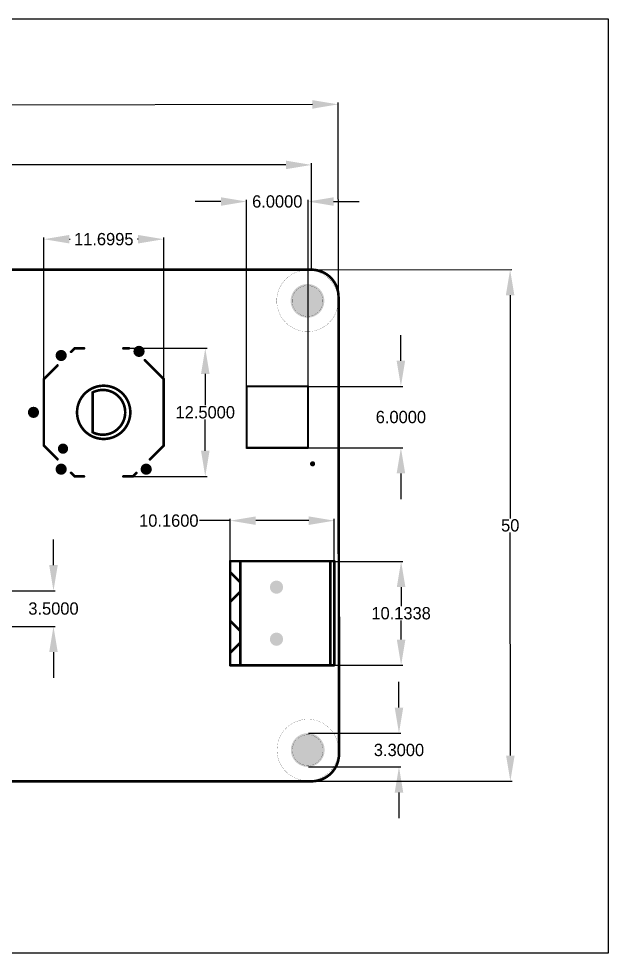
# Model space of a CAD drawing. Header units: inches. Extents: x -321 to 314, y 1 to 115.
# Drawn here: x 256.2 to 313.7, y 1.2 to 92.5 of the extents above; entities that cross this region are included whole.
import ezdxf

# ---------------------------------------------------------------- set-up
doc = ezdxf.new("R2010")
doc.units = ezdxf.units.IN
for name, color, linetype in [('Mechanical1', 6, 'Continuous'), ('PadHoleLayer', 156, 'Continuous'), ('TopOverlay', 2, 'Continuous')]:
    doc.layers.add(name, color=color, linetype=linetype)
doc.dimstyles.get("Standard").update_dxf_attribs({"dimtxt": 0.18, "dimasz": 0.18, "dimexe": 0.18, "dimexo": 0.0625, "dimgap": 0.09, "dimtad": 0, "dimtih": 1, "dimtoh": 1, "dimdec": 4, "dimzin": 0, "dimdsep": 46, "dimtxsty": 'Standard', "dimcen": 0.09, "dimadec": 0, "dimazin": 0, "dimtfac": 1, "dimtdec": 4, "dimtofl": 0, "dimtmove": 0, "dimatfit": 3, "dimfxl": 1, "dimtolj": 1, "dimtzin": 0, "dimarcsym": 0})

# ---------------------------------------------------------------- blocks, each defined once
blk = doc.blocks.new('EC12D1564402_11')
at = {"layer": 'PadHoleLayer'}
h = blk.add_hatch(color=156, dxfattribs=at)
edge = h.paths.add_edge_path()
edge.add_arc((0.166, 6.816), 0.55, 0, 360)
h = blk.add_hatch(color=156, dxfattribs=at)
edge = h.paths.add_edge_path()
edge.add_arc((-5.384, 4.117), 0.55, 0, 360)
h = blk.add_hatch(color=156, dxfattribs=at)
edge = h.paths.add_edge_path()
edge.add_arc((5.715, 4.117), 0.55, 0, 360)
h = blk.add_hatch(color=156, dxfattribs=at)
edge = h.paths.add_edge_path()
edge.add_arc((-5.384, -4.184), 0.55, 0, 360)
h = blk.add_hatch(color=156, dxfattribs=at)
edge = h.paths.add_edge_path()
edge.add_arc((6.115, -3.484), 0.55, 0, 360)
at = {"layer": 'TopOverlay'}
for points in [[(-3.084, 5.807, 0.254, 0.254, 0), (-4.417, 4.474, 0.254, 0.254, 0)], [(-3.084, 5.807, 0.254, 0.254, 0), (-2.236, 5.807, 0.254, 0.254, 0)], [(-2.236, 5.807, 0.254, 0.254, 0), (2.567, 5.807, 0.254, 0.254, 0)], [(2.569, 5.806, 0.254, 0.254, 0), (3.417, 5.806, 0.254, 0.254, 0)], [(3.417, 5.806, 0.254, 0.254, 0), (4.733, 4.49, 0.254, 0.254, 0)], [(-4.401, 4.49, 0.254, 0.254, 0), (-4.417, 4.474, 0.254, 0.254, 0)], [(4.732, 4.49, 0.254, 0.254, 0), (4.748, 4.474, 0.254, 0.254, 0)], [(-5.742, 3.149, 0.254, 0.254, 0), (-6.084, 2.807, 0.254, 0.254, 0)], [(-6.084, 2.807, 0.254, 0.254, 0), (-6.084, 1.889, 0.254, 0.254, 0)], [(6.073, 3.149, 0.254, 0.254, 0), (6.415, 2.807, 0.254, 0.254, 0)], [(6.415, 2.807, 0.254, 0.254, 0), (6.415, 1.889, 0.254, 0.254, 0)], [(2.107, 1.054, 0.254, 0.254, -1.641175), (-1.778, 1.051, 0.254, 0.254, 0)], [(-1.778, 1.051, 0.254, 0.254, 0), (2.107, 1.051, 0.254, 0.254, 0)], [(-6.084, -1.956, 0.254, 0.254, 0), (-6.084, -2.893, 0.254, 0.254, 0)], [(6.415, -1.956, 0.254, 0.254, 0), (6.415, -2.497, 0.254, 0.254, 0)], [(-6.084, -2.893, 0.254, 0.254, 0), (-5.756, -3.222, 0.254, 0.254, 0)], [(-4.423, -4.555, 0.254, 0.254, 0), (-4.41, -4.568, 0.254, 0.254, 0)], [(-4.41, -4.568, 0.254, 0.254, 0), (-3.084, -5.893, 0.254, 0.254, 0)], [(4.742, -4.567, 0.254, 0.254, 0), (3.415, -5.893, 0.254, 0.254, 0)], [(5.256, -4.053, 0.254, 0.254, 0), (4.742, -4.567, 0.254, 0.254, 0)], [(-3.084, -5.893, 0.254, 0.254, 0), (-2.255, -5.893, 0.254, 0.254, 0)], [(-2.255, -5.893, 0.254, 0.254, 0), (2.587, -5.893, 0.254, 0.254, 0)], [(2.587, -5.893, 0.254, 0.254, 0), (3.415, -5.893, 0.254, 0.254, 0)]]:
    blk.add_lwpolyline(points, format="xyseb", dxfattribs=at)
for points in [[(-3.148, 5.807, 0.127, 0.127, 1), (-3.021, 5.807, 0.127, 0.127, 1)], [(-3.148, 5.807, 0.127, 0.127, 1), (-3.021, 5.807, 0.127, 0.127, 1)], [(-2.3, 5.807, 0.127, 0.127, 1), (-2.173, 5.807, 0.127, 0.127, 1)], [(-2.3, 5.807, 0.127, 0.127, 1), (-2.173, 5.807, 0.127, 0.127, 1)], [(2.504, 5.807, 0.127, 0.127, 1), (2.631, 5.807, 0.127, 0.127, 1)], [(2.505, 5.806, 0.127, 0.127, 1), (2.632, 5.806, 0.127, 0.127, 1)], [(3.353, 5.806, 0.127, 0.127, 1), (3.48, 5.806, 0.127, 0.127, 1)], [(3.353, 5.806, 0.127, 0.127, 1), (3.48, 5.806, 0.127, 0.127, 1)], [(-4.481, 4.474, 0.127, 0.127, 1), (-4.354, 4.474, 0.127, 0.127, 1)], [(-4.481, 4.474, 0.127, 0.127, 1), (-4.354, 4.474, 0.127, 0.127, 1)], [(-4.465, 4.49, 0.127, 0.127, 1), (-4.338, 4.49, 0.127, 0.127, 1)], [(4.669, 4.49, 0.127, 0.127, 1), (4.796, 4.49, 0.127, 0.127, 1)], [(4.669, 4.49, 0.127, 0.127, 1), (4.796, 4.49, 0.127, 0.127, 1)], [(4.685, 4.474, 0.127, 0.127, 1), (4.812, 4.474, 0.127, 0.127, 1)], [(-3.128, 3.937, 0.5, 0.5, 1), (-3.628, 3.937, 0.5, 0.5, 1)], [(-3.753, 3.937, 0.25, 0.25, 1), (-3.503, 3.937, 0.25, 0.25, 1)], [(-3.253, 3.937, 0.25, 0.25, 1), (-3.003, 3.937, 0.25, 0.25, 1)], [(-6.148, 2.807, 0.127, 0.127, 1), (-6.021, 2.807, 0.127, 0.127, 1)], [(-6.148, 2.807, 0.127, 0.127, 1), (-6.021, 2.807, 0.127, 0.127, 1)], [(-5.805, 3.149, 0.127, 0.127, 1), (-5.678, 3.149, 0.127, 0.127, 1)], [(6.009, 3.149, 0.127, 0.127, 1), (6.136, 3.149, 0.127, 0.127, 1)], [(6.352, 2.807, 0.127, 0.127, 1), (6.479, 2.807, 0.127, 0.127, 1)], [(6.352, 2.807, 0.127, 0.127, 1), (6.479, 2.807, 0.127, 0.127, 1)], [(-6.148, 1.889, 0.127, 0.127, 1), (-6.021, 1.889, 0.127, 0.127, 1)], [(2.765, -0.034, 0.254, 0.254, 1), (-2.434, -0.034, 0.254, 0.254, 1)], [(6.352, 1.889, 0.127, 0.127, 1), (6.479, 1.889, 0.127, 0.127, 1)], [(-1.841, 1.051, 0.127, 0.127, 1), (-1.714, 1.051, 0.127, 0.127, 1)], [(-1.841, 1.051, 0.127, 0.127, 1), (-1.714, 1.051, 0.127, 0.127, 1)], [(2.043, 1.054, 0.127, 0.127, 1), (2.17, 1.054, 0.127, 0.127, 1)], [(2.043, 1.051, 0.127, 0.127, 1), (2.17, 1.051, 0.127, 0.127, 1)], [(-2.498, -0.034, 0.127, 0.127, 1), (-2.371, -0.034, 0.127, 0.127, 1)], [(2.702, -0.034, 0.127, 0.127, 1), (2.829, -0.034, 0.127, 0.127, 1)], [(-6.148, -1.956, 0.127, 0.127, 1), (-6.021, -1.956, 0.127, 0.127, 1)], [(6.352, -1.956, 0.127, 0.127, 1), (6.479, -1.956, 0.127, 0.127, 1)], [(6.352, -2.497, 0.127, 0.127, 1), (6.479, -2.497, 0.127, 0.127, 1)], [(-6.148, -2.893, 0.127, 0.127, 1), (-6.021, -2.893, 0.127, 0.127, 1)], [(-6.148, -2.893, 0.127, 0.127, 1), (-6.021, -2.893, 0.127, 0.127, 1)], [(-5.819, -3.222, 0.127, 0.127, 1), (-5.692, -3.222, 0.127, 0.127, 1)], [(-4.486, -4.555, 0.127, 0.127, 1), (-4.359, -4.555, 0.127, 0.127, 1)], [(-4.474, -4.568, 0.127, 0.127, 1), (-4.347, -4.568, 0.127, 0.127, 1)], [(-4.474, -4.568, 0.127, 0.127, 1), (-4.347, -4.568, 0.127, 0.127, 1)], [(4.678, -4.567, 0.127, 0.127, 1), (4.805, -4.567, 0.127, 0.127, 1)], [(4.678, -4.567, 0.127, 0.127, 1), (4.805, -4.567, 0.127, 0.127, 1)], [(5.192, -4.053, 0.127, 0.127, 1), (5.319, -4.053, 0.127, 0.127, 1)], [(-3.148, -5.893, 0.127, 0.127, 1), (-3.021, -5.893, 0.127, 0.127, 1)], [(-3.148, -5.893, 0.127, 0.127, 1), (-3.021, -5.893, 0.127, 0.127, 1)], [(-2.319, -5.893, 0.127, 0.127, 1), (-2.192, -5.893, 0.127, 0.127, 1)], [(-2.319, -5.893, 0.127, 0.127, 1), (-2.192, -5.893, 0.127, 0.127, 1)], [(2.523, -5.893, 0.127, 0.127, 1), (2.65, -5.893, 0.127, 0.127, 1)], [(2.523, -5.893, 0.127, 0.127, 1), (2.65, -5.893, 0.127, 0.127, 1)], [(3.352, -5.893, 0.127, 0.127, 1), (3.479, -5.893, 0.127, 0.127, 1)], [(3.352, -5.893, 0.127, 0.127, 1), (3.479, -5.893, 0.127, 0.127, 1)]]:
    blk.add_lwpolyline(points, format="xyseb", close=True, dxfattribs=at)
blk = doc.blocks.new('WJ500V_5_08_2P_33')
at = {"layer": 'PadHoleLayer'}
h = blk.add_hatch(color=156, dxfattribs=at)
edge = h.paths.add_edge_path()
edge.add_arc((-2.353, -0.625), 0.65, 0, 360)
h = blk.add_hatch(color=156, dxfattribs=at)
edge = h.paths.add_edge_path()
edge.add_arc((2.727, -0.625), 0.65, 0, 360)
at = {"layer": 'TopOverlay'}
for points in [[(-4.893, -5.144, 0.254, 0.254, 0), (-4.893, 5.016, 0.254, 0.254, 0)], [(5.267, 4.618, 0.254, 0.254, 0), (-4.878, 4.618, 0.254, 0.254, 0)], [(5.267, 5.013, 0.254, 0.254, 0), (-4.867, 5.013, 0.254, 0.254, 0)], [(5.267, -5.147, 0.254, 0.254, 0), (5.267, 5.013, 0.254, 0.254, 0)], [(5.267, -4.156, 0.254, 0.254, 0), (-4.849, -4.156, 0.254, 0.254, 0)], [(-3.783, -5.125, 0.254, 0.254, 0), (-2.823, -4.165, 0.254, 0.254, 0)], [(-0.933, -5.125, 0.254, 0.254, 0), (-1.893, -4.165, 0.254, 0.254, 0)], [(0.937, -5.143, 0.254, 0.254, 0), (1.897, -4.183, 0.254, 0.254, 0)], [(4.047, -5.143, 0.254, 0.254, 0), (3.087, -4.183, 0.254, 0.254, 0)], [(5.267, -5.147, 0.254, 0.254, 0), (-4.867, -5.147, 0.254, 0.254, 0)]]:
    blk.add_lwpolyline(points, format="xyseb", dxfattribs=at)
for points in [[(-4.957, 5.016, 0.127, 0.127, 1), (-4.83, 5.016, 0.127, 0.127, 1)], [(-4.942, 4.618, 0.127, 0.127, 1), (-4.815, 4.618, 0.127, 0.127, 1)], [(-4.93, 5.013, 0.127, 0.127, 1), (-4.803, 5.013, 0.127, 0.127, 1)], [(5.203, 5.013, 0.127, 0.127, 1), (5.33, 5.013, 0.127, 0.127, 1)], [(5.203, 5.013, 0.127, 0.127, 1), (5.33, 5.013, 0.127, 0.127, 1)], [(5.203, 4.618, 0.127, 0.127, 1), (5.33, 4.618, 0.127, 0.127, 1)], [(-4.913, -4.156, 0.127, 0.127, 1), (-4.786, -4.156, 0.127, 0.127, 1)], [(-2.886, -4.165, 0.127, 0.127, 1), (-2.759, -4.165, 0.127, 0.127, 1)], [(-1.957, -4.165, 0.127, 0.127, 1), (-1.83, -4.165, 0.127, 0.127, 1)], [(1.833, -4.183, 0.127, 0.127, 1), (1.96, -4.183, 0.127, 0.127, 1)], [(3.024, -4.183, 0.127, 0.127, 1), (3.151, -4.183, 0.127, 0.127, 1)], [(5.203, -4.156, 0.127, 0.127, 1), (5.33, -4.156, 0.127, 0.127, 1)], [(-4.957, -5.144, 0.127, 0.127, 1), (-4.83, -5.144, 0.127, 0.127, 1)], [(-4.93, -5.147, 0.127, 0.127, 1), (-4.803, -5.147, 0.127, 0.127, 1)], [(-3.847, -5.125, 0.127, 0.127, 1), (-3.72, -5.125, 0.127, 0.127, 1)], [(-0.996, -5.125, 0.127, 0.127, 1), (-0.869, -5.125, 0.127, 0.127, 1)], [(0.873, -5.143, 0.127, 0.127, 1), (1, -5.143, 0.127, 0.127, 1)], [(3.984, -5.143, 0.127, 0.127, 1), (4.111, -5.143, 0.127, 0.127, 1)], [(5.203, -5.147, 0.127, 0.127, 1), (5.33, -5.147, 0.127, 0.127, 1)], [(5.203, -5.147, 0.127, 0.127, 1), (5.33, -5.147, 0.127, 0.127, 1)]]:
    blk.add_lwpolyline(points, format="xyseb", close=True, dxfattribs=at)
blk = doc.blocks.new('TECO_4_1437565_1_V_44')
at = {"layer": 'TopOverlay'}
for points in [[(-3.323, 4.559, 0.25, 0.25, 1), (-3.573, 4.559, 0.25, 0.25, 1)], [(-3.635, 4.559, 0.125, 0.125, 1), (-3.511, 4.559, 0.125, 0.125, 1)], [(-3.385, 4.559, 0.125, 0.125, 1), (-3.26, 4.559, 0.125, 0.125, 1)], [(-3.05, 3, 0.1, 0.1, 1), (-2.95, 3, 0.1, 0.1, 1)], [(-3.05, 3, 0.1, 0.1, 1), (-2.95, 3, 0.1, 0.1, 1)], [(2.95, 3, 0.1, 0.1, 1), (3.05, 3, 0.1, 0.1, 1)], [(2.95, 3, 0.1, 0.1, 1), (3.05, 3, 0.1, 0.1, 1)], [(-3.05, -3, 0.1, 0.1, 1), (-2.95, -3, 0.1, 0.1, 1)], [(-3.05, -3, 0.1, 0.1, 1), (-2.95, -3, 0.1, 0.1, 1)], [(2.95, -3, 0.1, 0.1, 1), (3.05, -3, 0.1, 0.1, 1)], [(2.95, -3, 0.1, 0.1, 1), (3.05, -3, 0.1, 0.1, 1)]]:
    blk.add_lwpolyline(points, format="xyseb", close=True, dxfattribs=at)
for points in [[(-3, 3, 0.2, 0.2, 0), (-3, -3, 0.2, 0.2, 0)], [(3, 3, 0.2, 0.2, 0), (-3, 3, 0.2, 0.2, 0)], [(3, 3, 0.2, 0.2, 0), (3, -3, 0.2, 0.2, 0)], [(3, -3, 0.2, 0.2, 0), (-3, -3, 0.2, 0.2, 0)]]:
    blk.add_lwpolyline(points, format="xyseb", dxfattribs=at)
blk = doc.blocks.new('*D125')
at = {"color": 0, "lineweight": -2, "ltscale": 5, "transparency": 16777216}
for p, q in [((293.265, 25.207), (293.265, 27.707)), ((284.424, 22.707), (293.445, 22.707)), ((284.424, 19.407), (293.445, 19.407)), ((293.265, 16.907), (293.265, 14.407))]:
    blk.add_line(p, q, dxfattribs=at)
at = {"color": 0, "ltscale": 5, "transparency": 16777216}
for points in [[(292.848, 25.207), (293.681, 25.207), (293.265, 22.707)], [(292.848, 16.907), (293.681, 16.907), (293.265, 19.407)]]:
    blk.add_solid(points, dxfattribs=at)
at = {"layer": 'Defpoints', "color": 0, "ltscale": 5, "transparency": 16777216}
for p in [(284.362, 22.707), (284.362, 19.407), (293.265, 19.407)]:
    blk.add_point(p, dxfattribs=at)
at = {"color": 0, "ltscale": 5, "transparency": 16777216, "insert": (293.265, 21.057), "char_height": 1.2, "attachment_point": 5}
blk.add_mtext('\\A1;3.3000', dxfattribs=at)
blk = doc.blocks.new('*D128')
at = {"color": 0, "lineweight": -2, "ltscale": 5, "transparency": 16777216}
for p, q in [((190.338, 68.002), (190.337, 78.349)), ((192.837, 78.169), (233.844, 78.172)), ((282.231, 78.176), (241.224, 78.173)), ((284.731, 68.009), (284.731, 78.356))]:
    blk.add_line(p, q, dxfattribs=at)
at = {"color": 0, "ltscale": 5, "transparency": 16777216}
for points in [[(192.837, 78.586), (192.837, 77.752), (190.337, 78.169)], [(282.231, 78.592), (282.231, 77.759), (284.731, 78.176)]]:
    blk.add_solid(points, dxfattribs=at)
at = {"layer": 'Defpoints', "color": 0, "ltscale": 5, "transparency": 16777216}
for p in [(284.731, 78.176), (190.338, 67.94), (284.731, 67.947)]:
    blk.add_point(p, dxfattribs=at)
at = {"color": 0, "ltscale": 5, "transparency": 16777216, "insert": (237.534, 78.172), "char_height": 1.2, "attachment_point": 5}
blk.add_mtext('\\A1;94.3938', dxfattribs=at)
blk = doc.blocks.new('*D129')
at = {"color": 0, "lineweight": -2, "ltscale": 5, "transparency": 16777216}
for p, q in [((187.467, 65.131), (187.421, 84.026)), ((189.921, 83.852), (236.081, 83.964)), ((284.821, 84.083), (238.661, 83.971)), ((287.366, 65.374), (287.321, 84.269))]:
    blk.add_line(p, q, dxfattribs=at)
at = {"color": 0, "ltscale": 5, "transparency": 16777216}
for points in [[(189.92, 84.269), (189.922, 83.436), (187.421, 83.846)], [(284.82, 84.499), (284.822, 83.666), (287.321, 84.089)]]:
    blk.add_solid(points, dxfattribs=at)
at = {"layer": 'Defpoints', "color": 0, "ltscale": 5, "transparency": 16777216}
for p in [(187.421, 83.846), (187.467, 65.069), (287.367, 65.312)]:
    blk.add_point(p, dxfattribs=at)
at = {"color": 0, "ltscale": 5, "transparency": 16777216, "insert": (237.371, 83.968), "char_height": 1.2, "attachment_point": 5}
blk.add_mtext('\\A1;100', dxfattribs=at)
blk = doc.blocks.new('*D130')
at = {"color": 0, "lineweight": -2, "ltscale": 5, "transparency": 16777216}
for p, q in [((284.794, 67.947), (304.291, 67.956)), ((304.112, 65.456), (304.123, 43.672)), ((304.134, 20.516), (304.123, 42.292)), ((284.818, 18.007), (304.315, 18.016))]:
    blk.add_line(p, q, dxfattribs=at)
at = {"color": 0, "ltscale": 5, "transparency": 16777216}
for points in [[(304.529, 65.456), (303.696, 65.456), (304.111, 67.956)], [(304.551, 20.517), (303.717, 20.516), (304.135, 18.016)]]:
    blk.add_solid(points, dxfattribs=at)
at = {"layer": 'Defpoints', "color": 0, "ltscale": 5, "transparency": 16777216}
for p in [(284.731, 67.947), (284.755, 18.007), (304.135, 18.016)]:
    blk.add_point(p, dxfattribs=at)
at = {"color": 0, "ltscale": 5, "transparency": 16777216, "insert": (304.123, 42.982), "char_height": 1.2, "attachment_point": 5}
blk.add_mtext('\\A1;50', dxfattribs=at)
blk = doc.blocks.new('*D131')
at = {"color": 0, "lineweight": -2, "ltscale": 5, "transparency": 16777216}
for p, q in [((266.972, 60.272), (274.539, 60.272)), ((274.359, 57.772), (274.359, 54.712)), ((274.359, 50.272), (274.359, 53.332)), ((266.972, 47.772), (274.539, 47.772))]:
    blk.add_line(p, q, dxfattribs=at)
at = {"color": 0, "ltscale": 5, "transparency": 16777216}
for points in [[(273.943, 57.772), (274.776, 57.772), (274.359, 60.272)], [(273.943, 50.272), (274.776, 50.272), (274.359, 47.772)]]:
    blk.add_solid(points, dxfattribs=at)
at = {"layer": 'Defpoints', "color": 0, "ltscale": 5, "transparency": 16777216}
for p in [(266.909, 60.272), (266.909, 47.772), (274.359, 47.772)]:
    blk.add_point(p, dxfattribs=at)
at = {"color": 0, "ltscale": 5, "transparency": 16777216, "insert": (274.359, 54.022), "char_height": 1.2, "attachment_point": 5}
blk.add_mtext('\\A1;12.5000', dxfattribs=at)
blk = doc.blocks.new('*D132')
at = {"color": 0, "lineweight": -2, "ltscale": 5, "transparency": 16777216}
for p, q in [((258.606, 57.336), (258.608, 71.105)), ((261.108, 70.925), (261.166, 70.925)), ((267.807, 70.924), (267.746, 70.924)), ((270.305, 57.335), (270.307, 71.103))]:
    blk.add_line(p, q, dxfattribs=at)
at = {"color": 0, "ltscale": 5, "transparency": 16777216}
for points in [[(261.108, 71.341), (261.108, 70.508), (258.608, 70.925)], [(267.807, 71.34), (267.807, 70.507), (270.307, 70.923)]]:
    blk.add_solid(points, dxfattribs=at)
at = {"layer": 'Defpoints', "color": 0, "ltscale": 5, "transparency": 16777216}
for p in [(270.307, 70.923), (258.606, 57.274), (270.305, 57.272)]:
    blk.add_point(p, dxfattribs=at)
at = {"color": 0, "ltscale": 5, "transparency": 16777216, "insert": (264.456, 70.924), "char_height": 1.2, "attachment_point": 5}
blk.add_mtext('\\A1;11.6995', dxfattribs=at)
blk = doc.blocks.new('*D133')
at = {"color": 0, "lineweight": -2, "ltscale": 5, "transparency": 16777216}
for p, q in [((275.887, 74.602), (273.387, 74.602)), ((278.387, 56.619), (278.387, 74.782)), ((284.387, 56.619), (284.387, 74.782)), ((286.887, 74.602), (289.387, 74.602))]:
    blk.add_line(p, q, dxfattribs=at)
at = {"color": 0, "ltscale": 5, "transparency": 16777216}
for points in [[(275.887, 75.019), (275.887, 74.185), (278.387, 74.602)], [(286.887, 75.019), (286.887, 74.185), (284.387, 74.602)]]:
    blk.add_solid(points, dxfattribs=at)
at = {"layer": 'Defpoints', "color": 0, "ltscale": 5, "transparency": 16777216}
for p in [(284.387, 74.602), (278.387, 56.557), (284.387, 56.557)]:
    blk.add_point(p, dxfattribs=at)
at = {"color": 0, "ltscale": 5, "transparency": 16777216, "insert": (281.387, 74.602), "char_height": 1.2, "attachment_point": 5}
blk.add_mtext('\\A1;6.0000', dxfattribs=at)
blk = doc.blocks.new('*D134')
at = {"color": 0, "lineweight": -2, "ltscale": 5, "transparency": 16777216}
for p, q in [((293.452, 59.057), (293.452, 61.557)), ((284.449, 56.557), (293.632, 56.557)), ((284.449, 50.557), (293.632, 50.557)), ((293.452, 48.057), (293.452, 45.557))]:
    blk.add_line(p, q, dxfattribs=at)
at = {"color": 0, "ltscale": 5, "transparency": 16777216}
for points in [[(293.036, 59.057), (293.869, 59.057), (293.452, 56.557)], [(293.036, 48.057), (293.869, 48.057), (293.452, 50.557)]]:
    blk.add_solid(points, dxfattribs=at)
at = {"layer": 'Defpoints', "color": 0, "ltscale": 5, "transparency": 16777216}
for p in [(284.387, 56.557), (293.452, 56.557), (284.387, 50.557)]:
    blk.add_point(p, dxfattribs=at)
at = {"color": 0, "ltscale": 5, "transparency": 16777216, "insert": (293.452, 53.557), "char_height": 1.2, "attachment_point": 5}
blk.add_mtext('\\A1;6.0000', dxfattribs=at)
blk = doc.blocks.new('*D135')
at = {"color": 0, "lineweight": -2, "ltscale": 5, "transparency": 16777216}
for p, q in [((287.012, 39.471), (293.653, 39.471)), ((293.473, 36.971), (293.473, 35.094)), ((293.473, 31.837), (293.473, 33.714)), ((287.012, 29.337), (293.653, 29.337))]:
    blk.add_line(p, q, dxfattribs=at)
at = {"color": 0, "ltscale": 5, "transparency": 16777216}
for points in [[(293.056, 36.971), (293.89, 36.971), (293.473, 39.471)], [(293.056, 31.837), (293.89, 31.837), (293.473, 29.337)]]:
    blk.add_solid(points, dxfattribs=at)
at = {"layer": 'Defpoints', "color": 0, "ltscale": 5, "transparency": 16777216}
for p in [(286.95, 39.471), (293.473, 39.471), (286.95, 29.337)]:
    blk.add_point(p, dxfattribs=at)
at = {"color": 0, "ltscale": 5, "transparency": 16777216, "insert": (293.473, 34.404), "char_height": 1.2, "attachment_point": 5}
blk.add_mtext('\\A1;10.1338', dxfattribs=at)
blk = doc.blocks.new('*D136')
at = {"color": 0, "lineweight": -2, "ltscale": 5, "transparency": 16777216}
for p, q in [((276.792, 43.448), (273.792, 43.448)), ((276.792, 39.559), (276.792, 43.628)), ((284.452, 43.448), (279.292, 43.448)), ((286.952, 39.559), (286.952, 43.628))]:
    blk.add_line(p, q, dxfattribs=at)
at = {"color": 0, "ltscale": 5, "transparency": 16777216}
for points in [[(279.292, 43.864), (279.292, 43.031), (276.792, 43.448)], [(284.452, 43.864), (284.452, 43.031), (286.952, 43.448)]]:
    blk.add_solid(points, dxfattribs=at)
at = {"layer": 'Defpoints', "color": 0, "ltscale": 5, "transparency": 16777216}
for p in [(286.952, 43.448), (276.792, 39.497), (286.952, 39.497)]:
    blk.add_point(p, dxfattribs=at)
at = {"color": 0, "ltscale": 5, "transparency": 16777216, "insert": (270.802, 43.448), "char_height": 1.2, "attachment_point": 5}
blk.add_mtext('\\A1;10.1600', dxfattribs=at)
blk = doc.blocks.new('*D142')
at = {"color": 0, "lineweight": -2, "transparency": 16777216}
for p, q in [((259.546, 39.112), (259.546, 41.612)), ((252.729, 36.612), (259.726, 36.612)), ((252.729, 33.112), (259.726, 33.112)), ((259.546, 30.612), (259.546, 28.112))]:
    blk.add_line(p, q, dxfattribs=at)
at = {"color": 0, "transparency": 16777216}
for points in [[(259.129, 39.112), (259.963, 39.112), (259.546, 36.612)], [(259.129, 30.612), (259.963, 30.612), (259.546, 33.112)]]:
    blk.add_solid(points, dxfattribs=at)
at = {"layer": 'Defpoints', "color": 0, "transparency": 16777216}
for p in [(252.667, 36.612), (252.667, 33.112), (259.546, 33.112)]:
    blk.add_point(p, dxfattribs=at)
at = {"color": 0, "transparency": 16777216, "insert": (259.546, 34.862), "char_height": 1.2, "attachment_point": 5}
blk.add_mtext('\\A1;3.5000', dxfattribs=at)

msp = doc.modelspace()

# ---------------------------------------------------------------- hatches: boundary and pattern name
at = {"layer": 'PadHoleLayer'}
h = msp.add_hatch(color=156, dxfattribs=at)
edge = h.paths.add_edge_path()
edge.add_arc((284.33697, 64.90681), 1.65, 0, 360)
h = msp.add_hatch(color=156, dxfattribs=at)
edge = h.paths.add_edge_path()
edge.add_arc((284.36198, 21.05681), 1.65, 0, 360)

# ---------------------------------------------------------------- linework, layer by layer
msp.add_lwpolyline([(313.69415, 1.21286), (166.65424, 1.21286), (166.65424, 92.4508), (313.69415, 92.4508)], close=True)
at = {"layer": 'Mechanical1'}
for points in [[(190.3376, 67.93975, 0.254, 0.254, 0), (284.73141, 67.9468, 0.254, 0.254, 0)], [(284.73141, 67.9468, 0.254, 0.254, -0.41421332), (287.36664, 65.31157, 0.254, 0.254, 0)], [(287.36664, 65.31157, 0.254, 0.254, 0), (287.41244, 20.66402, 0.254, 0.254, 0)], [(287.36197, 44.98181, 0.254, 0.254, 0), (287.36664, 44.98648, 0.254, 0.254, 0)], [(287.41244, 20.66402, 0.254, 0.254, -0.41421332), (284.75541, 18.007, 0.254, 0.254, 0)], [(190.62816, 17.9611, 0.254, 0.254, 0), (284.75541, 18.007, 0.254, 0.254, 0)]]:
    msp.add_lwpolyline(points, format="xyseb", dxfattribs=at)
for points in [[(287.33703, 64.90672, 0.0127, 0.0127, 1), (281.33703, 64.90672, 0.0127, 0.0127, 1)], [(284.66791, 67.9468, 0.127, 0.127, 1), (284.79491, 67.9468, 0.127, 0.127, 1)], [(284.66791, 67.9468, 0.127, 0.127, 1), (284.79491, 67.9468, 0.127, 0.127, 1)], [(285.83497, 64.8968, 0.0127, 0.0127, 1), (282.83497, 64.8968, 0.0127, 0.0127, 1)], [(281.33385, 64.90672, 0.00635, 0.00635, 1), (281.3402, 64.90672, 0.00635, 0.00635, 1)], [(282.8318, 64.8968, 0.00635, 0.00635, 1), (282.83815, 64.8968, 0.00635, 0.00635, 1)], [(285.83179, 64.8968, 0.00635, 0.00635, 1), (285.83814, 64.8968, 0.00635, 0.00635, 1)], [(287.30314, 65.31157, 0.127, 0.127, 1), (287.43014, 65.31157, 0.127, 0.127, 1)], [(287.30314, 65.31157, 0.127, 0.127, 1), (287.43014, 65.31157, 0.127, 0.127, 1)], [(287.33385, 64.90672, 0.00635, 0.00635, 1), (287.3402, 64.90672, 0.00635, 0.00635, 1)], [(287.29847, 44.98181, 0.127, 0.127, 1), (287.42547, 44.98181, 0.127, 0.127, 1)], [(287.30314, 44.98648, 0.127, 0.127, 1), (287.43014, 44.98648, 0.127, 0.127, 1)], [(287.36203, 21.05673, 0.0127, 0.0127, 1), (281.36203, 21.05673, 0.0127, 0.0127, 1)], [(285.85997, 21.0468, 0.0127, 0.0127, 1), (282.85997, 21.0468, 0.0127, 0.0127, 1)], [(281.35886, 21.05673, 0.00635, 0.00635, 1), (281.36521, 21.05673, 0.00635, 0.00635, 1)], [(282.8568, 21.0468, 0.00635, 0.00635, 1), (282.86315, 21.0468, 0.00635, 0.00635, 1)], [(285.8568, 21.0468, 0.00635, 0.00635, 1), (285.86315, 21.0468, 0.00635, 0.00635, 1)], [(287.35886, 21.05673, 0.00635, 0.00635, 1), (287.36521, 21.05673, 0.00635, 0.00635, 1)], [(287.34894, 20.66402, 0.127, 0.127, 1), (287.47594, 20.66402, 0.127, 0.127, 1)], [(287.34894, 20.66402, 0.127, 0.127, 1), (287.47594, 20.66402, 0.127, 0.127, 1)], [(284.69191, 18.007, 0.127, 0.127, 1), (284.81891, 18.007, 0.127, 0.127, 1)], [(284.69191, 18.007, 0.127, 0.127, 1), (284.81891, 18.007, 0.127, 0.127, 1)]]:
    msp.add_lwpolyline(points, format="xyseb", close=True, dxfattribs=at)

# ---------------------------------------------------------------- block references
for name, p, rotation in [('EC12D1564402_11', (264.41197, 53.85681), 90), ('TECO_4_1437565_1_V_44', (281.38697, 53.55681), 180), ('WJ500V_5_08_2P_33', (281.93653, 34.60378), 270)]:
    msp.add_blockref(name, p, dxfattribs=dict(rotation=rotation))

# ---------------------------------------------------------------- dimensions: what is measured, and where the dimension line sits
at = {"ltscale": 5}
dim = msp.add_aligned_dim(p1=(287.36664, 65.31157), p2=(187.46684, 65.06899), distance=-18.77734, text='100', dimstyle='Standard', override={"dimtxt": 1.2, "dimasz": 2.5}, dxfattribs=at)
dim.commit()
dim.dimension.update_dxf_attribs({"geometry": '*D129', "text_midpoint": (237.37115, 83.96756)})
for base, p1, p2, angle, picture, middle, dimtype in [((284.73064, 78.17597), (190.3376, 67.93975), (284.73141, 67.9468), 0.004283, '*D128', (237.53378, 78.17244), 161), ((270.3071, 70.92345), (258.60589, 57.27374), (270.30541, 57.27229), 359.9929097, '*D132', (264.45643, 70.92418), 161), ((293.4522, 56.55681), (284.38697, 50.55681), (284.38697, 56.55681), 90, '*D134', (293.4522, 53.55681), 160), ((274.35927, 47.77231), (266.90923, 60.27229), (266.90923, 47.77231), 90, '*D131', (274.35927, 54.0223), 160), ((293.47314, 39.47065), (286.9495, 29.33681), (286.9495, 39.47065), 90, '*D135', (293.47314, 34.40373), 160), ((293.2646, 19.40681), (284.36198, 22.70681), (284.36198, 19.40681), 270, '*D125', (293.2646, 21.05681), 161)]:
    dim = msp.add_linear_dim(base=base, p1=p1, p2=p2, angle=angle, dimstyle='Standard', override={"dimtxt": 1.2, "dimasz": 2.5}, dxfattribs=at)
    dim.commit()
    dim.dimension.update_dxf_attribs({"geometry": picture, "text_midpoint": middle, "dimtype": dimtype})
for base, p1, p2, picture, middle in [((284.38697, 74.60212), (278.38697, 56.55681), (284.38697, 56.55681), '*D133', (281.38697, 74.60212)), ((286.95204, 43.44775), (276.79204, 39.49681), (286.95204, 39.49681), '*D136', (270.80204, 43.44775))]:
    dim = msp.add_linear_dim(base=base, p1=p1, p2=p2, dimstyle='Standard', override={"dimtxt": 1.2, "dimasz": 2.5}, dxfattribs=at)
    dim.commit()
    dim.dimension.update_dxf_attribs({"geometry": picture, "text_midpoint": middle, "dimtype": 160})
dim = msp.add_linear_dim(base=(304.1351, 18.01631), p1=(284.73141, 67.9468), p2=(284.75541, 18.007), angle=270.0275327, text='50', dimstyle='Standard', override={"dimtxt": 1.2, "dimasz": 2.5}, dxfattribs=at)
dim.commit()
dim.dimension.update_dxf_attribs({"geometry": '*D130', "text_midpoint": (304.1231, 42.98247), "dimtype": 161})
dim = msp.add_linear_dim(base=(259.54608, 33.11181), p1=(252.66697, 36.61181), p2=(252.66697, 33.11181), angle=90, dimstyle='Standard', override={"dimtxt": 1.2, "dimasz": 2.5})
dim.commit()
dim.dimension.update_dxf_attribs({"geometry": '*D142', "text_midpoint": (259.54608, 34.86181)})

doc.saveas('drawing.dxf')
